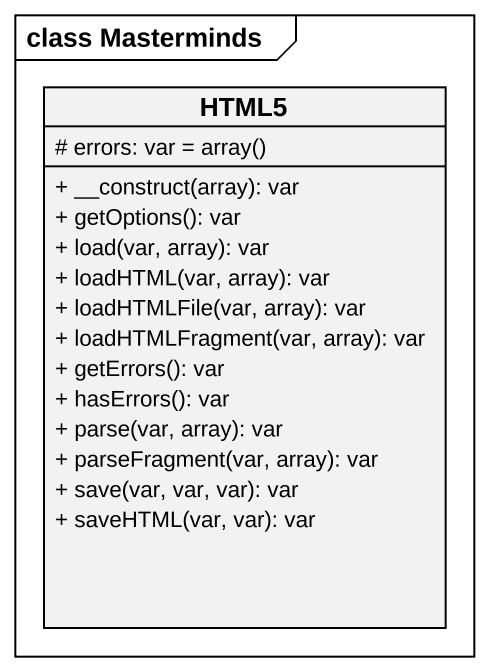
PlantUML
@startuml
mainframe class Masterminds
hide circle
hide empty members
skinparam classAttributeIconSize 0
class HTML5 {
  {field} # errors: var = array()
  + __construct(array): var
  + getOptions(): var
  + load(var, array): var
  + loadHTML(var, array): var
  + loadHTMLFile(var, array): var
  + loadHTMLFragment(var, array): var
  + getErrors(): var
  + hasErrors(): var
  + parse(var, array): var
  + parseFragment(var, array): var
  + save(var, var, var): var
  + saveHTML(var, var): var
}
@enduml
